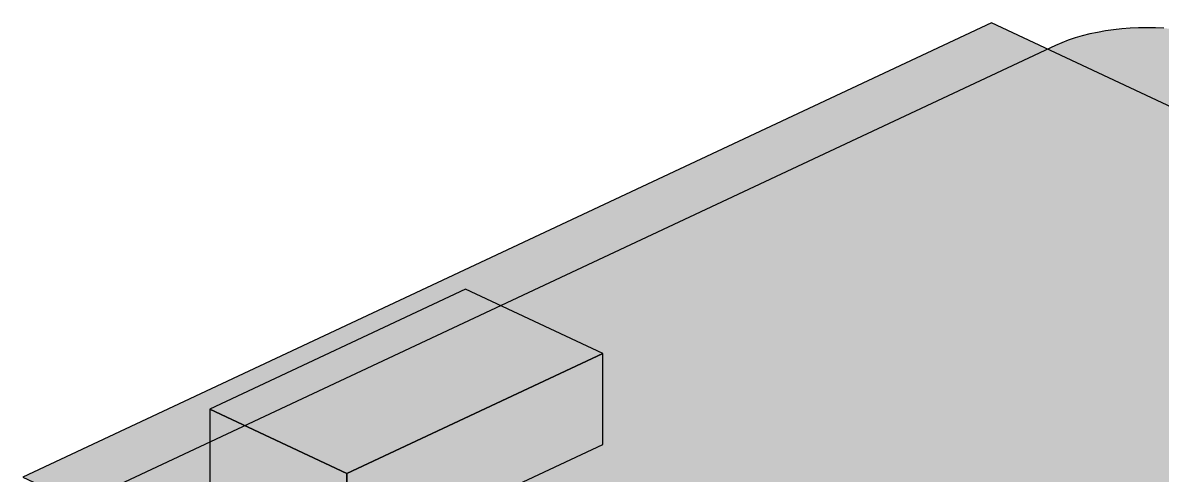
# Model space of a CAD drawing. Header units: inches. Extents: x 0.5 to 16.5, y 0.5 to 10.5.
# Drawn here: x 8.602 to 10.651, y 3.995 to 4.81 of the extents above; entities that cross this region are included whole.
import ezdxf

# ---------------------------------------------------------------- set-up
doc = ezdxf.new("R2010")
doc.units = ezdxf.units.IN
doc.header["$MEASUREMENT"] = 0
doc.layers.add('A-MASS', color=7, linetype='Continuous')

msp = doc.modelspace()

# ---------------------------------------------------------------- hatches: boundary and pattern name
at = {"layer": 'A-MASS', "true_color": 0xc9c6be}
for points in [[(11.6678, 4.1886), (10.3445, 4.8099), (8.6021, 3.9918), (9.9253, 3.3706)], [(8.7171, 3.9509), (8.7067, 3.9457), (8.6971, 3.9402), (8.6882, 3.9344), (8.6802, 3.9283), (8.673, 3.922), (8.6667, 3.9155), (8.6614, 3.9088), (8.657, 3.902), (8.6535, 3.895), (8.651, 3.888), (8.6495, 3.8809), (8.649, 3.8738), (8.6495, 3.8666), (8.651, 3.8595), (8.6535, 3.8525), (8.657, 3.8455), (8.6614, 3.8387), (8.6667, 3.832), (8.673, 3.8255), (8.6802, 3.8192), (8.6882, 3.8131), (8.6971, 3.8073), (8.7067, 3.8018), (8.7171, 3.7966), (10.1144, 3.1406), (10.1255, 3.1357), (10.1372, 3.1312), (10.1496, 3.127), (10.1625, 3.1233), (10.1759, 3.1199), (10.1898, 3.1169), (10.204, 3.1144), (10.2186, 3.1124), (10.2334, 3.1107), (10.2484, 3.1096), (10.2636, 3.1089), (10.2788, 3.1086), (10.294, 3.1089), (10.3091, 3.1096), (10.3241, 3.1107), (10.3389, 3.1124), (10.3535, 3.1144), (10.3677, 3.1169), (10.3816, 3.1199), (10.395, 3.1233), (10.4079, 3.127), (10.4203, 3.1312), (10.432, 3.1357), (10.4432, 3.1406), (12.1856, 3.9586), (12.196, 3.9639), (12.2057, 3.9694), (12.2145, 3.9752), (12.2226, 3.9812), (12.2297, 3.9875), (12.236, 3.994), (12.2414, 4.0007), (12.2458, 4.0076), (12.2492, 4.0145), (12.2517, 4.0216), (12.2532, 4.0287), (12.2537, 4.0358), (12.2532, 4.043), (12.2517, 4.0501), (12.2492, 4.0571), (12.2458, 4.0641), (12.2414, 4.0709), (12.236, 4.0776), (12.2297, 4.0841), (12.2226, 4.0904), (12.2145, 4.0964), (12.2057, 4.1023), (12.196, 4.1078), (12.1856, 4.113), (10.7884, 4.769), (10.7773, 4.7738), (10.7655, 4.7784), (10.7531, 4.7825), (10.7402, 4.7863), (10.7268, 4.7897), (10.7129, 4.7926), (10.6987, 4.7951), (10.6841, 4.7972), (10.6693, 4.7988), (10.6543, 4.8), (10.6392, 4.8007), (10.624, 4.8009), (10.6088, 4.8007), (10.5936, 4.8), (10.5786, 4.7988), (10.5638, 4.7972), (10.5492, 4.7951), (10.535, 4.7926), (10.5212, 4.7897), (10.5077, 4.7863), (10.4948, 4.7825), (10.4825, 4.7784), (10.4707, 4.7738), (10.4596, 4.769)]]:
    msp.add_hatch(color=7, dxfattribs=at).paths.add_polyline_path(points)
at = {"layer": 'A-MASS', "true_color": 0xb0b0b0}
msp.add_hatch(color=7, dxfattribs=at).paths.add_polyline_path([(9.6452, 4.2147), (9.3986, 4.3305), (8.9383, 4.1144), (9.1849, 3.9986)])
at = {"layer": 'A-MASS', "true_color": 0x8d8d8d}
msp.add_hatch(color=7, dxfattribs=at).paths.add_polyline_path([(9.1849, 3.8344), (9.6452, 4.0505), (9.6452, 4.2147), (9.1849, 3.9986)])
at = {"layer": 'A-MASS', "true_color": 0x747474}
msp.add_hatch(color=7, dxfattribs=at).paths.add_polyline_path([(8.9383, 3.9502), (9.1849, 3.8344), (9.1849, 3.9986), (8.9383, 4.1144)])

# ---------------------------------------------------------------- linework, layer by layer
at = {"layer": 'A-MASS'}
for points in [[(11.6678, 4.1886), (10.3445, 4.8099), (8.6021, 3.9918), (9.9253, 3.3706)], [(9.6452, 4.2147), (9.3986, 4.3305), (8.9383, 4.1144), (9.1849, 3.9986)], [(9.1849, 3.8344), (9.6452, 4.0505), (9.6452, 4.2147), (9.1849, 3.9986)], [(8.9383, 3.9502), (9.1849, 3.8344), (9.1849, 3.9986), (8.9383, 4.1144)]]:
    msp.add_lwpolyline(points, close=True, dxfattribs=at)
msp.add_lwpolyline([(10.6543, 4.8), (10.6392, 4.8007), (10.624, 4.8009), (10.6088, 4.8007), (10.5936, 4.8), (10.5786, 4.7988), (10.5638, 4.7972), (10.5492, 4.7951), (10.535, 4.7926), (10.5212, 4.7897), (10.5077, 4.7863), (10.4948, 4.7825), (10.4825, 4.7784), (10.4707, 4.7738), (10.4596, 4.769), (8.7171, 3.9509)], dxfattribs=at)

doc.saveas('drawing.dxf')
